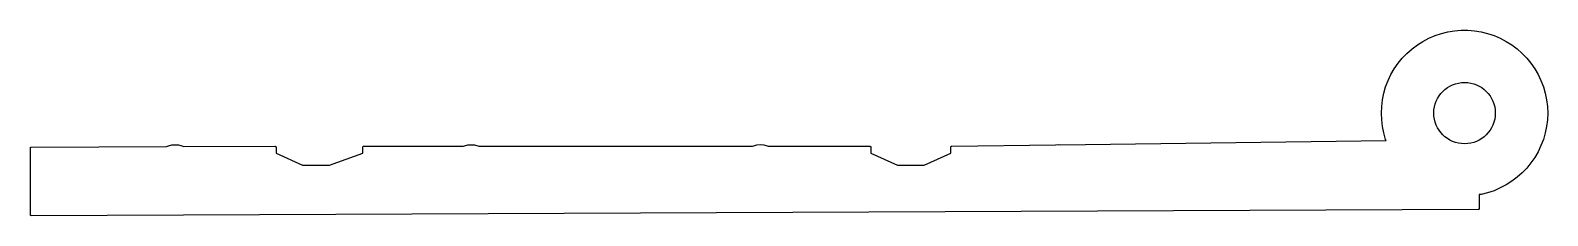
# Model space of a CAD drawing. Extents: x 0 to 111, y -34 to -20.
import ezdxf

# ---------------------------------------------------------------- set-up
doc = ezdxf.new("R2010")
doc.units = 0
doc.layers.add('BLACK', color=18, linetype='CONTINUOUS')
doc.layers.add('DEFAULT', color=18, linetype='CONTINUOUS')

msp = doc.modelspace()

# ---------------------------------------------------------------- linework, layer by layer
at = {"layer": 'BLACK', "linetype": 'CONTINUOUS'}
msp.add_lwpolyline([(104.78, -20.14), (105.26, -20.18), (105.75, -20.26), (106.22, -20.37), (106.69, -20.53), (107.14, -20.72), (107.57, -20.95), (107.98, -21.21), (108.37, -21.5), (108.74, -21.83), (109.08, -22.18), (109.39, -22.56), (109.67, -22.96), (109.91, -23.39), (110.12, -23.83), (110.3, -24.29), (110.43, -24.76), (110.53, -25.24), (110.59, -25.72), (110.61, -26.21), (110.59, -26.7), (110.53, -27.19), (110.43, -27.67), (110.3, -28.14), (110.12, -28.59), (109.91, -29.04), (109.67, -29.46), (109.39, -29.86), (109.08, -30.24), (108.74, -30.6), (108.37, -30.92), (107.98, -31.21), (107.57, -31.48), (107.14, -31.7), (106.69, -31.9), (106.22, -32.05), (105.75, -32.17), (105.61, -32.19), (105.61, -33.21), (105.6, -33.22), (105.6, -33.22), (105.6, -33.23), (105.6, -33.24), (105.59, -33.25), (105.58, -33.27), (105.57, -33.27), (105.57, -33.28), (105.55, -33.28), (105.53, -33.29), (-0.29, -33.74), (-0.3, -33.74), (-0.3, -33.74), (-0.3, -33.73), (-0.31, -33.73), (-0.33, -33.72), (-0.34, -33.71), (-0.35, -33.7), (-0.35, -33.7), (-0.36, -33.68), (-0.36, -33.66), (-0.36, -28.77), (-0.36, -28.76), (-0.36, -28.76), (-0.36, -28.76), (-0.36, -28.75), (-0.35, -28.73), (-0.34, -28.72), (-0.33, -28.71), (-0.32, -28.71), (-0.31, -28.7), (-0.29, -28.7), (9.59, -28.66), (9.74, -28.6), (9.98, -28.55), (10.23, -28.53), (10.48, -28.55), (10.72, -28.6), (10.86, -28.66), (17.53, -28.64), (17.54, -28.64), (17.54, -28.64), (17.55, -28.64), (17.56, -28.64), (17.57, -28.65), (17.59, -28.66), (17.59, -28.67), (17.6, -28.67), (17.6, -28.69), (17.61, -28.71), (17.61, -29.16), (19.55, -30.04), (21.52, -30.04), (23.96, -29.16), (23.96, -28.71), (23.96, -28.7), (23.96, -28.7), (23.96, -28.7), (23.96, -28.69), (23.97, -28.67), (23.98, -28.65), (23.99, -28.65), (23.99, -28.65), (24.01, -28.64), (24.03, -28.64), (31.31, -28.64), (31.39, -28.6), (31.63, -28.55), (31.88, -28.53), (32.13, -28.55), (32.37, -28.6), (32.45, -28.64), (52.45, -28.64), (52.54, -28.6), (52.78, -28.54), (53.03, -28.52), (53.28, -28.54), (53.52, -28.6), (53.61, -28.64), (61.03, -28.64), (61.04, -28.64), (61.04, -28.64), (61.05, -28.64), (61.06, -28.64), (61.07, -28.65), (61.09, -28.66), (61.09, -28.67), (61.1, -28.67), (61.1, -28.69), (61.11, -28.71), (61.11, -29.16), (63.05, -30.04), (65.01, -30.04), (66.96, -29.16), (66.96, -28.71), (66.96, -28.7), (66.96, -28.7), (66.96, -28.7), (66.96, -28.69), (66.97, -28.67), (66.98, -28.66), (66.99, -28.65), (66.99, -28.65), (67.01, -28.64), (67.03, -28.64), (74.62, -28.54), (74.83, -28.52), (74.98, -28.53), (98.8, -28.22), (98.76, -28.14), (98.63, -27.67), (98.53, -27.19), (98.47, -26.7), (98.45, -26.21), (98.47, -25.72), (98.53, -25.24), (98.63, -24.76), (98.76, -24.29), (98.94, -23.83), (99.15, -23.39), (99.39, -22.96), (99.67, -22.56), (99.98, -22.18), (100.32, -21.83), (100.69, -21.5), (101.08, -21.21), (101.49, -20.95), (101.92, -20.72), (102.38, -20.53), (102.84, -20.37), (103.31, -20.26), (103.8, -20.18), (104.29, -20.14)], close=True, dxfattribs=at)
at = {"layer": 'DEFAULT'}
msp.add_circle((104.53, -26.21), 2.25, dxfattribs=at)

doc.saveas('drawing.dxf')
